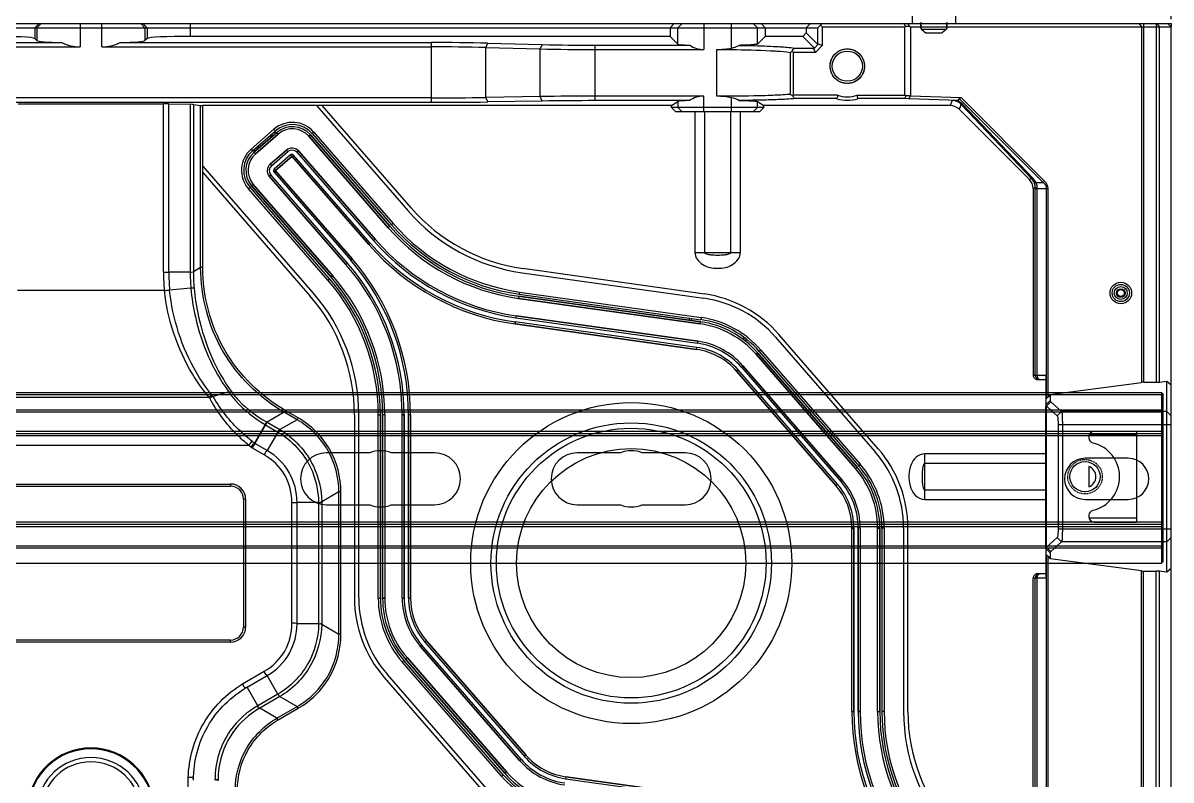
# Model space of a CAD drawing. Header units: millimetres. Extents: x -1070 to 42146, y 1440 to 12921.
# Drawn here: x 31410.1 to 31675.8, y 6653.2 to 6828.4 of the extents above; entities that cross this region are included whole.
import ezdxf

# ---------------------------------------------------------------- set-up
doc = ezdxf.new("R2010")
doc.units = ezdxf.units.MM
doc.linetypes.add('HIDDEN', pattern=[0.2, 0.1, -0.1])
for name, color, linetype in [('02___PRT_ALL_AXES', 7, 'Continuous'), ('30303M0020012R002实线CONTINUOUS', 7, 'Continuous'), ('DINGWEIZHU实线CONTINUOUS', 7, 'Continuous'), ('DW-PLUS-PCB实线CONTINUOUS', 7, 'Continuous'), ('DW-PLUS-PEIDIANHE实线CONTINUOUS', 7, 'Continuous'), ('DW-PLUS-XIANGTI实线CONTINUOUS', 7, 'Continuous'), ('DW-PLUS-XIANGTI隐藏线HIDDEN', 7, 'Continuous'), ('HOLDER-001实线CONTINUOUS', 7, 'Continuous'), ('MOUZU_COVER_114实线CONTINUOUS', 7, 'Continuous'), ('MOUZU_COVER实线CONTINUOUS', 7, 'Continuous')]:
    doc.layers.add(name, color=color, linetype=linetype)

# ---------------------------------------------------------------- blocks, each defined once
blk = doc.blocks.new('dfg435rdfds')
at = {"color": 7, "linetype": 'Continuous'}
for p, q in [((497.7, 0), (-497.7, 0)), ((-498, -0.3), (-497.7, 0)), ((-498, -29.75), (-498, -0.3)), ((-498, -39.2), (-498, -0.3)), ((-497.7, -9), (-497.7, 0)), ((498, -3.5), (-498, -3.5)), ((-498, -3.7), (-497.7, -4)), ((498, -4), (-498, -4)), ((498, -8.5), (-498, -8.5)), ((-498, -8.7), (-497.7, -9)), ((498, -9), (-498, -9)), ((-498, -9.5), (498, -9.5)), ((-497.7, -29.93), (-497.7, -9.07)), ((-480, -14.75), (-490, -14.75)), ((-490, -24.25), (-480, -24.25)), ((498, -29.5), (-498, -29.5)), ((-498, -39.2), (-498, -30)), ((498, -30), (-498, -30)), ((-498, -30.3), (-497.7, -30)), ((498, -30.5), (-498, -30.5)), ((-497.7, -39.5), (-497.7, -30)), ((498, -35), (-498, -35)), ((-498, -35.3), (-497.7, -35)), ((498, -35.5), (-498, -35.5)), ((498, -39), (-498, -39)), ((-498, -39.2), (-497.7, -39.5)), ((497.7, -39.5), (-497.7, -39.5))]:
    blk.add_line(p, q, dxfattribs=at)
for centre, radius, start, end in [((-490, -19.5), 4.75, 90, 270), ((-480, -19.5), 4.75, 270, 90), ((-387.5, -19.5), 6, 90, 270), ((-362.5, -19.5), 6, 270, 90), ((-329.5, -19.5), 6, 90, 270), ((-304.5, -19.5), 6, 270, 90)]:
    blk.add_arc(centre, radius, start, end, dxfattribs=at)
at = {"layer": '02___PRT_ALL_AXES', "color": 7, "linetype": 'Continuous'}
for p, q in [((-377.5, -13.5), (-387.5, -13.5)), ((-362.5, -13.5), (-372.5, -13.5)), ((-319.5, -13.5), (-329.5, -13.5)), ((-304.5, -13.5), (-314.5, -13.5)), ((-387.5, -25.5), (-377.5, -25.5)), ((-372.5, -25.5), (-362.5, -25.5)), ((-329.5, -25.5), (-319.5, -25.5)), ((-314.5, -25.5), (-304.5, -25.5))]:
    blk.add_line(p, q, dxfattribs=at)
for centre, start, end in [((-375, -19.5), 67.3801, 112.6199), ((-317, -19.5), 67.3801, 112.6199), ((-375, -19.5), 247.3801, 292.6199), ((-317, -19.5), 247.3801, 292.6199)]:
    blk.add_arc(centre, 6.5, start, end, dxfattribs=at)
blk = doc.blocks.new('HJRTY45UYJDFGD')
at = {"layer": '30303M0020012R002实线CONTINUOUS', "color": 251}
for radius in [2, 1.5, 1, 0.8]:
    blk.add_circle((238.28, 937.4), radius, dxfattribs=at)
at = {"layer": 'DINGWEIZHU实线CONTINUOUS', "color": 251}
for p, q in [((190, 1002.8), (190, 999.8)), ((200, 1002.8), (200, 999.8))]:
    blk.add_line(p, q, dxfattribs=at)
at = {"layer": 'DW-PLUS-PCB实线CONTINUOUS', "color": 251}
for p, q in [((249.1, 999.8), (249.9, 999.8)), ((249.9, 999.8), (249.9, 999))]:
    blk.add_line(p, q, dxfattribs=at)
at = {"layer": 'DW-PLUS-PEIDIANHE实线CONTINUOUS', "color": 251}
for radius in [12.5, 11.5]:
    blk.add_arc((0, 817.4), radius, 4.283, 175.717, dxfattribs=at)
at = {"layer": 'DW-PLUS-XIANGTI实线CONTINUOUS', "color": 251}
for p, q in [((-249.1, 999.8), (249.1, 999.8)), ((-168.21, 998.8), (168.21, 998.8)), ((-12, 999.8), (-13, 998.8)), ((-13, 998.8), (-13, 996.3)), ((-11.51, 999.8), (-12.51, 998.8)), ((-12.51, 998.8), (-12.51, 995.81)), ((-2.52, 999.8), (-2.52, 994.36)), ((2.52, 994.36), (2.52, 999.8)), ((11.51, 999.8), (12.51, 998.8)), ((12, 999.8), (13, 998.8)), ((12.51, 998.8), (12.51, 995.81)), ((13, 998.8), (13, 996.3)), ((22.99, 999.8), (22.99, 996.8)), ((134, 998.8), (134.95, 999.8)), ((134, 998.8), (134, 996.8)), ((136.79, 999.8), (135.79, 998.8)), ((135.79, 995.01), (135.79, 998.8)), ((141.78, 999.8), (141.78, 993.76)), ((148.22, 994.08), (148.22, 999.8)), ((153.21, 999.8), (154.21, 998.8)), ((154.21, 995.01), (154.21, 998.8)), ((156, 998.8), (155.05, 999.8)), ((156, 998.8), (156, 996.8)), ((165.5, 998.8), (166.45, 999.8)), ((165.5, 998.8), (165.5, 997.6)), ((168.81, 999.37), (168.21, 998.8)), ((168.21, 994.89), (168.21, 998.8)), ((169.22, 999.8), (168.81, 999.37)), ((168.81, 999.37), (169.21, 999)), ((169.21, 999), (169.21, 994.66)), ((169.21, 999), (188.23, 999)), ((188.43, 999.08), (188.14, 999.8)), ((188.23, 999), (188.43, 999.08)), ((188.23, 999), (188.23, 983.18)), ((189.4, 999.08), (188.43, 999.08)), ((189.4, 999.08), (189.1, 999.8)), ((189.4, 999.08), (189.6, 999)), ((189.6, 999), (189.6, 983.07)), ((189.6, 999), (249.9, 999)), ((242.46, 999.8), (243.03, 999)), ((243.03, 999), (243.03, 916.71)), ((243.52, 999.8), (243.52, 916.74)), ((246.49, 999.8), (246.49, 916.74)), ((246.63, 999.8), (247.19, 999)), ((247.19, 999), (247.19, 916.78)), ((249.9, 999), (249.1, 999.8)), ((249.9, 0.8), (249.9, 999)), ((-13, 996.3), (-12.51, 995.81)), ((13, 996.3), (12.51, 995.81)), ((134, 996.8), (22.99, 996.8)), ((135.79, 995.01), (134, 996.8)), ((156, 996.8), (154.21, 995.01)), ((164.7, 996.8), (156, 996.8)), ((164.7, 996.8), (165.5, 997.6)), ((164.7, 996.8), (167.41, 994.09)), ((165.5, 997.6), (168.21, 994.89)), ((-78.69, 995.36), (-6.77, 995.36)), ((-78.69, 994.36), (-2.52, 994.36)), ((2.52, 994.36), (78.69, 994.36)), ((6.77, 995.36), (78.69, 995.36)), ((78.69, 995.36), (78.69, 981.53)), ((91.79, 995.21), (91.37, 994.21)), ((91.37, 982.66), (91.37, 994.21)), ((91.37, 994.21), (103.97, 993.9)), ((91.79, 995.21), (104.39, 994.9)), ((104.39, 994.9), (103.97, 993.9)), ((103.97, 982.87), (103.97, 993.9)), ((116.65, 981.93), (116.65, 994.76)), ((116.65, 994.76), (138.55, 994.76)), ((116.65, 993.76), (141.78, 993.76)), ((144.8, 982.93), (144.8, 993.76)), ((162.72, 994.09), (167.41, 994.09)), ((167.26, 993.94), (168.36, 995.04)), ((167.41, 994.09), (167.26, 993.94)), ((167.64, 993.09), (167.26, 993.94)), ((167.64, 993.09), (169.21, 994.66)), ((168.36, 995.04), (168.21, 994.89)), ((168.36, 995.04), (169.21, 994.66)), ((161.82, 983.38), (161.82, 993.09)), ((162.58, 993.09), (162.22, 993.36)), ((162.58, 983.18), (162.58, 993.09)), ((167.64, 993.09), (162.58, 993.09)), ((103.97, 982.87), (91.37, 982.66)), ((104.41, 981.83), (103.97, 982.87)), ((141.78, 982.96), (116.65, 982.96)), ((141.78, 979.35), (141.78, 982.96)), ((162.58, 983.18), (162.35, 983.01)), ((172.71, 983.18), (162.58, 983.18)), ((177.29, 983.18), (188.23, 983.18)), ((188.55, 983.04), (188.23, 983.18)), ((188.55, 983.04), (188.29, 982.38)), ((189.52, 983.07), (188.55, 983.04)), ((189.52, 983.07), (189.24, 982.37)), ((189.52, 983.07), (201.31, 982.66)), ((78.69, 982.56), (-78.69, 982.56)), ((78.69, 981.53), (-78.69, 981.53)), ((-16.8, 981.22), (16.8, 981.22)), ((16.8, 942.2), (16.8, 981.22)), ((18.02, 942.2), (18.02, 981.2)), ((18.02, 981.2), (22.98, 981.07)), ((22.98, 981.07), (22.98, 942.2)), ((23.7, 981.03), (23.7, 942.3)), ((23.7, 981.03), (25.39, 980.81)), ((25.39, 943.28), (25.39, 980.81)), ((25.88, 943.28), (25.88, 980.8)), ((134.35, 980.8), (25.88, 980.8)), ((52.16, 980.8), (73.32, 956.46)), ((74.07, 957.11), (53.48, 980.8)), ((91.8, 981.63), (91.37, 982.66)), ((104.41, 981.83), (91.8, 981.63)), ((138.47, 981.93), (116.65, 981.93)), ((134.35, 980.8), (135.79, 981.76)), ((134.35, 980.35), (134.35, 980.8)), ((135.35, 979.35), (134.35, 980.35)), ((155.65, 980.35), (134.35, 980.35)), ((135.79, 981.76), (135.79, 980.35)), ((136.79, 979.35), (135.79, 980.35)), ((148.22, 979.35), (148.22, 982.61)), ((153.21, 979.35), (154.21, 980.35)), ((154.21, 980.35), (154.21, 981.76)), ((154.21, 981.76), (155.65, 980.8)), ((155.65, 980.35), (154.65, 979.35)), ((155.65, 980.35), (155.65, 980.8)), ((198.76, 980.8), (155.65, 980.8)), ((172.58, 982.38), (162.79, 982.38)), ((188.29, 982.38), (177.42, 982.38)), ((189.24, 982.37), (188.29, 982.38)), ((200.7, 981.97), (189.24, 982.37)), ((199.24, 981.96), (198.76, 980.8)), ((200.2, 981.97), (200.7, 981.97)), ((200.7, 981.97), (200.87, 982.42)), ((200.87, 982.42), (201.31, 982.66)), ((200.87, 982.42), (220.31, 962.98)), ((201.34, 981.04), (200.88, 979.92)), ((201.31, 982.66), (220.65, 963.32)), ((217.64, 963.89), (201.34, 981.04)), ((218, 963.89), (201.7, 981.04)), ((154.65, 979.35), (135.35, 979.35)), ((139.73, 979.35), (139.73, 946.8)), ((141.97, 979.35), (141.97, 946.8)), ((148.03, 946.8), (148.03, 979.35)), ((150.27, 946.8), (150.27, 979.35)), ((217.12, 963.68), (200.88, 979.92)), ((37.07, 970.72), (42.35, 975.31)), ((37.4, 970.34), (42.68, 974.93)), ((42.35, 975.31), (42.68, 974.93)), ((42.82, 974.39), (42.49, 974.77)), ((51.52, 974.67), (51.15, 974.34)), ((51.15, 974.34), (69.54, 953.18)), ((51.52, 974.67), (69.92, 953.51)), ((37.07, 970.72), (37.4, 970.34)), ((37.59, 970.5), (37.92, 970.13)), ((51.43, 937.43), (25.88, 966.83)), ((25.88, 965.3), (50.67, 936.78)), ((36.43, 961.55), (36.81, 961.87)), ((55.2, 940.71), (36.81, 961.87)), ((217.64, 963.89), (217.12, 963.68)), ((218.47, 961.75), (218, 961.56)), ((218, 961.56), (218, 918.4)), ((218.47, 918.4), (218.47, 961.75)), ((218.47, 961.57), (221.37, 961.57)), ((218.62, 962.98), (219.18, 962.98)), ((218.96, 918.4), (218.96, 961.71)), ((219.18, 962.98), (220.31, 962.98)), ((220.65, 963.32), (220.31, 962.98)), ((221.03, 961.57), (221.03, 912.95)), ((221.37, 961.57), (221.37, 913.31)), ((54.82, 940.38), (36.43, 961.55)), ((69.92, 953.51), (69.54, 953.18)), ((139.73, 946.8), (150.27, 946.8)), ((25.39, 943.28), (23.7, 942.3)), ((25.88, 943.28), (25.39, 943.28)), ((141.93, 937.17), (99.92, 943.08)), ((16.8, 942.2), (18.02, 942.2)), ((22.98, 942.2), (18.02, 942.2)), ((54.82, 940.38), (55.2, 940.71)), ((99.78, 942.09), (141.79, 936.18)), ((17, 938), (-17, 938)), ((23.13, 938.51), (18.21, 938.05)), ((99.16, 937.63), (99.09, 937.14)), ((99.09, 937.14), (141.09, 931.23)), ((99.16, 937.63), (141.16, 931.73)), ((138.5, 931.09), (138.5, 931.6)), ((139, 931.02), (139, 931.53)), ((141.16, 931.73), (141.09, 931.23)), ((151, 927.22), (151, 926.54)), ((158.41, 927.16), (181.4, 900.71)), ((182.16, 901.37), (159.16, 927.82)), ((151.5, 926.84), (151.5, 926.2)), ((155.01, 924.21), (154.64, 923.88)), ((154.64, 923.88), (177.63, 897.43)), ((155.01, 924.21), (178, 897.76)), ((218, 918.4), (220.9, 918.4)), ((219, 917.4), (220.9, 917.4)), ((220.9, 918.4), (220.9, 911.53)), ((221.92, 913.94), (243.03, 916.71)), ((243.52, 916.74), (246.49, 916.74)), ((247.19, 916.78), (248.9, 917.01)), ((248.9, 872.79), (248.9, 917.01)), ((248.9, 917.01), (249.9, 916.13)), ((31.87, 914.53), (28.27, 913.44)), ((221.92, 913.94), (221.37, 913.31)), ((221.92, 913.94), (221.92, 912.54)), ((-27.26, 913.33), (27.26, 913.33)), ((221.03, 912.95), (220.9, 912.82)), ((221.92, 912.54), (220.9, 911.53)), ((220.9, 878.62), (220.9, 911.18)), ((221.37, 913.31), (221.03, 912.95)), ((222.11, 912.19), (221.1, 911.18)), ((221.1, 878.62), (221.1, 911.18)), ((221.1, 911.18), (223.53, 908.94)), ((222.11, 912.19), (224.54, 909.95)), ((44.71, 909.82), (40.74, 907.52)), ((44.95, 910.24), (44.71, 909.82)), ((47.7, 908.09), (44.71, 909.82)), ((47.94, 908.51), (44.95, 910.24)), ((47.94, 908.51), (47.7, 908.09)), ((60.98, 909.22), (60.98, 866.8)), ((61.98, 866.8), (61.98, 909.22)), ((66.48, 866.8), (66.48, 909.22)), ((66.48, 909.22), (66.98, 909.22)), ((66.98, 866.8), (66.98, 909.22)), ((224.54, 909.95), (223.53, 908.94)), ((248.9, 909.95), (224.54, 909.95)), ((248.9, 909.95), (249.9, 908.96)), ((40.29, 906.96), (37.81, 902.68)), ((40.42, 906.88), (37.94, 902.58)), ((40.29, 906.96), (40.42, 906.88)), ((40.42, 906.88), (43.28, 905.23)), ((40.63, 907.58), (40.74, 907.52)), ((40.74, 907.52), (43.73, 905.8)), ((47.7, 908.09), (43.73, 905.8)), ((223.78, 906.98), (223.78, 882.82)), ((223.78, 906.98), (249.9, 906.98)), ((224.78, 906.98), (224.78, 882.82)), ((43.28, 905.23), (40.8, 900.93)), ((230.9, 904.2), (230.9, 903.86)), ((241.9, 904.53), (230.95, 904.53)), ((232.1, 905.4), (241.9, 905.4)), ((241.9, 905.4), (241.9, 884.4)), ((36.54, 902.11), (-36.54, 902.11)), ((36.54, 902.11), (37.29, 903.1)), ((37.08, 901.71), (37.72, 902.56)), ((40.08, 899.94), (37.26, 901.56)), ((40.8, 900.93), (37.94, 902.58)), ((192.9, 889.63), (192.9, 900.17)), ((220.9, 900.17), (192.9, 900.17)), ((220.9, 897.93), (192.9, 897.93)), ((178, 897.76), (177.63, 897.43)), ((230.9, 897.23), (230.9, 892.57)), ((-32.3, 893.2), (32.3, 893.2)), ((-32.3, 892.7), (32.3, 892.7)), ((32.3, 893.2), (32.3, 892.7)), ((57.36, 891.36), (53.39, 889.07)), ((57.36, 858.44), (57.36, 891.36)), ((57.85, 891.36), (57.36, 891.36)), ((57.85, 858.44), (57.85, 891.36)), ((192.9, 891.87), (220.9, 891.87)), ((35.3, 889.7), (35.3, 860.1)), ((35.8, 889.7), (35.3, 889.7)), ((35.8, 889.7), (35.8, 860.1)), ((46.49, 860.97), (46.49, 888.83)), ((47.71, 860.84), (47.71, 888.96)), ((52.67, 888.96), (47.71, 888.96)), ((52.67, 888.96), (52.67, 860.84)), ((53.39, 889.07), (53.39, 860.73)), ((192.9, 889.63), (220.9, 889.63)), ((230.9, 885.94), (230.9, 885.6)), ((241.9, 885.27), (230.95, 885.27)), ((183.02, 883), (183.02, 840.58)), ((183.52, 883), (183.02, 883)), ((183.52, 883), (183.52, 840.58)), ((188.02, 883), (188.02, 840.58)), ((189.02, 840.58), (189.02, 883)), ((223.78, 882.82), (249.9, 882.82)), ((232.1, 884.4), (241.9, 884.4)), ((223.53, 880.86), (221.1, 878.62)), ((224.54, 879.85), (222.11, 877.61)), ((224.54, 879.85), (223.53, 880.86)), ((248.9, 879.85), (224.54, 879.85)), ((248.9, 879.85), (249.9, 880.84)), ((220.9, 878.27), (220.9, 871.4)), ((221.92, 877.26), (220.9, 878.27)), ((220.9, 876.98), (221.03, 876.85)), ((221.03, 876.85), (221.03, 122.95)), ((221.03, 876.85), (221.37, 876.49)), ((222.11, 877.61), (221.1, 878.62)), ((221.92, 877.26), (221.92, 875.86)), ((221.37, 876.49), (221.37, 123.31)), ((221.37, 876.49), (221.92, 875.86)), ((243.03, 873.09), (221.92, 875.86)), ((218, 769.28), (218, 871.4)), ((218.47, 871.4), (218, 871.4)), ((218.47, 761.02), (218.47, 871.4)), ((218.54, 871.4), (218.47, 871.4)), ((218.96, 871.4), (218.54, 871.4)), ((218.96, 759.72), (218.96, 871.4)), ((220.9, 871.4), (218.96, 871.4)), ((220.9, 872.4), (219, 872.4)), ((243.03, 126.71), (243.03, 873.09)), ((243.52, 126.74), (243.52, 873.06)), ((243.52, 873.06), (246.49, 873.06)), ((246.49, 126.74), (246.49, 873.06)), ((247.19, 873.02), (247.19, 126.78)), ((248.9, 872.79), (247.19, 873.02)), ((249.9, 873.67), (248.9, 872.79)), ((66.48, 866.8), (66.98, 866.8)), ((52.67, 860.84), (47.71, 860.84)), ((53.39, 860.73), (57.36, 858.44)), ((35.8, 860.1), (35.3, 860.1)), ((57.85, 858.44), (57.36, 858.44)), ((32.3, 857.1), (-32.3, 857.1)), ((32.3, 856.6), (-32.3, 856.6)), ((32.3, 856.6), (32.3, 857.1)), ((72, 852.04), (72.37, 852.37)), ((94.99, 825.59), (72, 852.04)), ((95.36, 825.92), (72.37, 852.37)), ((35.04, 846.95), (40.08, 849.86)), ((36.15, 846.19), (40.8, 848.87)), ((43.28, 844.57), (40.8, 848.87)), ((67.84, 848.43), (90.84, 821.98)), ((91.59, 822.64), (68.6, 849.09)), ((38.63, 841.89), (36.15, 846.19)), ((43.28, 844.57), (38.63, 841.89)), ((43.73, 844), (39.08, 841.32)), ((43.73, 844), (47.7, 841.71)), ((43.05, 839.02), (39.08, 841.32)), ((43.05, 839.02), (47.7, 841.71)), ((43.29, 838.61), (47.94, 841.29)), ((47.94, 841.29), (47.7, 841.71)), ((183.52, 840.58), (183.02, 840.58)), ((43.29, 838.61), (43.05, 839.02)), ((22.52, 807.88), (22.52, 825.28)), ((94.99, 825.59), (95.36, 825.92))]:
    blk.add_line(p, q, dxfattribs=at)
for points in [[(27.48, 913.03), (27.37, 913.18), (27.26, 913.33)], [(28.26, 913.44), (28.14, 913.57), (28.03, 913.71)], [(37.26, 901.56), (37.17, 901.63), (37.08, 901.71)], [(37.94, 902.59), (37.88, 902.63), (37.81, 902.68)]]:
    blk.add_lwpolyline(points, dxfattribs=at)
for centre, radius in [((175, 989.9), 4), ((175, 989.9), 3.5), ((238.28, 937.4), 2.5), ((230, 894.9), 3.5)]:
    blk.add_circle(centre, radius, dxfattribs=at)
for centre, radius, start, end in [((78.81, 441.79), 553.57, 88.6563, 90.0124), ((78.8, 475.93), 518.44, 88.6115, 90.0128), ((116.25, 1522.17), 528.41, 268.6691, 270.0439), ((116.26, 1488.54), 493.78, 268.6233, 270.0454), ((106.82, 1031.67), 67.36, 325.338, 326.0903), ((143.58, 1020.11), 32.61, 304.0268, 304.8808), ((116.54, 149.98), 832.98, 89.99221, 90.86428), ((142.75, 955.66), 33.65, 54.3745, 55.4678), ((108.78, 945.01), 65.68, 34.6814, 35.3507), ((175, 989.9), 7.1, 251.2015, 288.7999), ((79.09, 1723.23), 740.67, 269.96848, 270.94924), ((79.11, 1774.2), 792.67, 269.96953, 270.91758), ((116.54, 205.45), 776.47, 89.99193, 90.89518), ((175, 989.9), 7.9, 252.1946, 287.8054), ((200.2, 914.74), 67.22, 90.0025, 90.8194), ((46.62, 970.4), 6.5, 41, 131), ((46.62, 970.4), 6, 41, 131), ((41.34, 965.81), 6.5, 131, 221), ((41.34, 965.81), 6, 131, 221), ((215.57, 961.59), 3.35, 40.1993, 43.5494), ((215.53, 961.56), 3.4, 24.7921, 40.1368), ((215.12, 961.72), 3.35, 20.4753, 24.4517), ((215.14, 961.73), 3.33, 15.8159, 20.4851), ((215.23, 961.76), 3.24, 359.885, 15.7901), ((216.22, 961.6), 2.77, 25.3178, 29.9936), ((105.77, 984.67), 43, 221, 262), ((105.77, 984.67), 42, 221, 262), ((105.77, 984.67), 48, 221, 262), ((105.77, 984.67), 47.5, 221, 262), ((63.04, 942.27), 46.25, 180.0956, 185.3022), ((62.83, 942.16), 44.81, 179.9583, 185.269), ((62.65, 941.99), 39.67, 179.7012, 185.0376), ((63.42, 942.06), 39.72, 179.6585, 185.0636), ((18.98, 909.22), 47.5, 0, 41), ((18.98, 909.22), 48, 0, 41), ((18.98, 909.22), 42, 0, 41), ((18.98, 909.22), 43, 0, 41), ((138.03, 909.45), 27, 41, 82), ((138.03, 909.45), 28, 41, 82), ((138.03, 909.45), 22, 41, 82), ((138.03, 909.45), 22.5, 41, 82), ((232.1, 904.2), 1.2, 90, 180), ((232.1, 903.86), 1.2, 180, 256.8053), ((161.02, 883), 27, 0, 41), ((161.02, 883), 28, 0, 41), ((230, 894.9), 8, 283.1947, 76.8053), ((161.02, 883), 22, 0, 41), ((161.02, 883), 22.5, 0, 41), ((230, 894.9), 2.5, 291.1002, 68.8998), ((32.3, 889.7), 3.5, 0, 90), ((32.3, 889.7), 3, 0, 90), ((232.1, 885.94), 1.2, 103.1947, 180), ((232.1, 885.6), 1.2, 180, 270), ((88.98, 866.8), 28, 180, 221), ((88.98, 866.8), 27, 180, 221), ((88.98, 866.8), 22.5, 180, 221), ((88.98, 866.8), 22, 180, 221), ((32.3, 860.1), 3.5, 270, 0), ((32.3, 860.1), 3, 270, 0), ((231.02, 840.58), 48, 180, 221), ((231.02, 840.58), 47.5, 180, 221), ((231.02, 840.58), 43, 180, 221), ((231.02, 840.58), 42, 180, 221), ((0, 817.4), 14.7, 4.8498, 175.1502), ((0, 817.4), 14.5, 4.8498, 175.1502), ((111.97, 840.35), 22.5, 221, 262), ((111.97, 840.35), 22, 221, 262)]:
    blk.add_arc(centre, radius, start, end, dxfattribs=at)
for centre, major_axis, ratio, start_param, end_param in [((-22.99, 996.28), (10, 0), 0.052408, 0.05236, 1.570796), ((22.99, 996.28), (10, 0), 0.052408, 1.570796, 3.089233), ((-2.52, 995.84), (10, 0), 0.052408, -3.089233, -2.009664), ((-2.52, 1004.9), (0, 10.54), 0.948965, -3.58046, -3.141593), ((2.52, 1004.9), (0, 10.54), 0.948965, -3.141593, -2.702725), ((2.52, 995.84), (10, 0), 0.052408, -1.131929, -0.05236), ((141.78, 995.02), (6, 0), 0.052408, -3.089233, -2.140509), ((141.78, 1000.08), (0, 6.32), 0.948965, -3.711305, -3.141593), ((141.78, 976.75), (0, 6.21), 0.965689, 0, 0.585502), ((16.8, 981.15), (2, 0), 0.034921, 0.916298, 1.570796), ((21.76, 981.02), (2, 0), 0.034921, 0.261799, 0.916298), ((25.88, 980.82), (0.5, 0), 0.034921, -2.879793, -1.570796), ((141.78, 981.75), (6, 0), 0.034921, 2.156298, 3.089233), ((198.76, 977.8), (1.15, 2.77), 0.999286, -0.392447, 0.392447), ((215, 961.56), (2.77, 1.15), 0.999286, 5.890739, 6.675632), ((219, 918.4), (1, 0), 0.999391, -3.141593, -1.570796), ((243.52, 916.65), (0.7, 0), 0.131652, 1.570796, 2.356194), ((246.49, 916.87), (1, 0), 0.131652, -1.570796, -0.785398), ((219, 871.4), (1, 0), 0.999391, 1.570796, 3.141593), ((243.52, 873.15), (0.7, 0), 0.131652, -2.356194, -1.570796), ((246.49, 872.93), (1, 0), 0.131652, 0.785398, 1.570796)]:
    blk.add_ellipse(centre, major_axis=major_axis, ratio=ratio, start_param=start_param, end_param=end_param, dxfattribs=at)
for points in [[(144.8, 993.76), (145.94, 993.76), (147.09, 993.87), (148.22, 994.08)], [(148.22, 994.08), (148.81, 994.19), (149.39, 994.42), (149.91, 994.72)], [(148.22, 982.61), (147.09, 982.82), (145.94, 982.93), (144.8, 982.93)], [(149.94, 981.95), (149.41, 982.26), (148.82, 982.49), (148.22, 982.61)], [(201.7, 981.04), (201.29, 981.47), (200.76, 981.8), (200.2, 981.97)], [(218.17, 963.11), (218.04, 963.4), (217.86, 963.67), (217.64, 963.89)], [(218.96, 961.71), (218.97, 962.08), (218.88, 962.45), (218.72, 962.78)], [(220.31, 962.98), (220.72, 962.65), (221.03, 962.1), (221.03, 961.57)], [(220.65, 963.32), (221.1, 962.88), (221.38, 962.2), (221.37, 961.57)], [(218.47, 918.4), (218.47, 917.98), (218.85, 917.51), (219.26, 917.42)], [(31.87, 914.53), (32.04, 914.4), (32.64, 914.45), (32.47, 914.32)], [(27.26, 913.33), (27.47, 913.47), (27.71, 913.68), (27.96, 913.64)], [(28.27, 913.44), (27.99, 913.36), (27.77, 913.17), (27.51, 913.05)], [(43.73, 905.79), (47.01, 903.84), (49.81, 900.78), (51.46, 897.34)], [(43.28, 905.23), (46.48, 903.34), (49.21, 900.37), (50.81, 897.02)], [(37.08, 901.71), (36.9, 901.84), (36.72, 901.98), (36.54, 902.11)], [(37.81, 902.69), (37.64, 902.82), (37.46, 902.96), (37.29, 903.1)], [(37.94, 902.58), (37.75, 902.25), (37.51, 901.96), (37.32, 901.63)], [(40.8, 900.93), (40.47, 900.76), (40.32, 900.35), (40.13, 900.03)], [(50.81, 897.02), (51.99, 894.53), (52.64, 891.72), (52.67, 888.96)], [(51.46, 897.34), (52.68, 894.78), (53.35, 891.9), (53.39, 889.06)], [(47.71, 888.97), (47.4, 888.76), (46.97, 888.82), (46.6, 888.83)], [(219.45, 872.4), (218.98, 872.4), (218.46, 871.87), (218.47, 871.4)], [(47.71, 860.83), (47.39, 861.04), (46.97, 860.97), (46.59, 860.97)], [(52.67, 860.84), (52.64, 857.6), (51.73, 854.27), (50.12, 851.47)], [(53.39, 860.74), (53.34, 857.41), (52.41, 853.99), (50.74, 851.11)], [(50.12, 851.47), (48.5, 848.67), (46.07, 846.22), (43.28, 844.57)], [(50.74, 851.11), (49.08, 848.23), (46.59, 845.71), (43.73, 844.01)], [(40.8, 848.87), (40.47, 849.04), (40.31, 849.44), (40.13, 849.77)], [(38.63, 841.89), (36.14, 840.48), (33.9, 838.48), (32.25, 836.15)], [(39.08, 841.32), (36.64, 839.95), (34.45, 838.01), (32.84, 835.72)], [(32.25, 836.15), (29.94, 832.88), (28.66, 828.69), (28.7, 824.69)], [(32.84, 835.72), (30.6, 832.55), (29.37, 828.47), (29.42, 824.59)]]:
    blk.add_open_spline(points, degree=3, dxfattribs=at)
for points, knots in [([(144.8, 993.76), (145.94, 993.76), (150.09, 993.74), (154.24, 993.64), (157.24, 993.48)], [0, 0, 0, 0, 0.274354, 1, 1, 1, 1]), ([(154.21, 995.01), (154.12, 994.92), (153.63, 994.92), (152.8, 994.79), (151.47, 994.76), (150.47, 994.73), (149.91, 994.72)], [0, 0, 0, 0, 0.09005, 0.300724, 0.613713, 1, 1, 1, 1]), ([(149.91, 994.72), (150.65, 994.71), (153.32, 994.66), (156, 994.58), (157.93, 994.48)], [0, 0, 0, 0, 0.27454, 1, 1, 1, 1]), ([(157.24, 993.48), (157.73, 993.46), (159.26, 993.36), (160.79, 993.25), (161.82, 993.09)], [0, 0, 0, 0, 0.317586, 1, 1, 1, 1]), ([(157.93, 994.48), (158.44, 994.46), (160.04, 994.36), (161.64, 994.25), (162.72, 994.09)], [0, 0, 0, 0, 0.316043, 1, 1, 1, 1]), ([(157.33, 983.12), (156.43, 983.08), (152.25, 982.96), (148.07, 982.93), (144.8, 982.93)], [0, 0, 0, 0, 0.215639, 1, 1, 1, 1]), ([(161.82, 983.38), (161.56, 983.35), (160.06, 983.22), (158.56, 983.16), (157.33, 983.12)], [0, 0, 0, 0, 0.178945, 1, 1, 1, 1]), ([(172.71, 983.18), (172.7, 983.05), (172.81, 982.79), (172.62, 982.53), (172.5, 982.47)], [0, 0, 0, 0, 0.479681, 1, 1, 1, 1]), ([(177.29, 983.18), (177.3, 983.05), (177.19, 982.79), (177.38, 982.53), (177.5, 982.47)], [0, 0, 0, 0, 0.479673, 1, 1, 1, 1]), ([(158.02, 982.12), (157.43, 982.1), (154.74, 982.02), (152.04, 981.97), (149.94, 981.95)], [0, 0, 0, 0, 0.221178, 1, 1, 1, 1]), ([(149.94, 981.95), (150.5, 981.95), (151.49, 981.92), (152.8, 981.91), (153.64, 981.81), (154.1, 981.83), (154.21, 981.76)], [0, 0, 0, 0, 0.387229, 0.700646, 0.91122, 1, 1, 1, 1]), ([(162.79, 982.38), (162.51, 982.35), (160.92, 982.22), (159.33, 982.16), (158.02, 982.12)], [0, 0, 0, 0, 0.178157, 1, 1, 1, 1]), ([(201.34, 981.04), (201.22, 981.17), (200.65, 981.69), (199.84, 981.96), (199.24, 981.96)], [0, 0, 0, 0, 0.22381, 1, 1, 1, 1]), ([(201.34, 981.04), (201.38, 981.01), (201.51, 980.98), (201.63, 981.01), (201.7, 981.04)], [0, 0, 0, 0, 0.436763, 1, 1, 1, 1]), ([(217.64, 963.89), (217.68, 963.86), (217.82, 963.83), (217.94, 963.86), (218, 963.89)], [0, 0, 0, 0, 0.436763, 1, 1, 1, 1]), ([(218.17, 963.11), (218.2, 963.05), (218.36, 962.96), (218.53, 962.96), (218.62, 962.98)], [0, 0, 0, 0, 0.44685, 1, 1, 1, 1]), ([(218.47, 961.75), (218.48, 961.72), (218.66, 961.74), (218.77, 961.72), (218.87, 961.72)], [0, 0, 0, 0, 0.270121, 1, 1, 1, 1]), ([(139.73, 946.8), (139.72, 945.67), (141.48, 943.49), (145, 942.95), (148.52, 943.49), (150.27, 945.67), (150.27, 946.8)], [0, 0, 0, 0, 0.245731, 0.500049, 0.75432, 1, 1, 1, 1]), ([(141.97, 946.8), (141.97, 946.54), (142.71, 946.37), (143.63, 946.21), (145, 946.17), (146.37, 946.21), (147.3, 946.37), (148.03, 946.54), (148.03, 946.8)], [0, 0, 0, 0, 0.124538, 0.245761, 0.499359, 0.753429, 0.876335, 1, 1, 1, 1]), ([(44.71, 909.82), (38.94, 913.16), (28.93, 923.01), (25.4, 936.61), (25.39, 943.28)], [0, 0, 0, 0, 0.5, 1, 1, 1, 1]), ([(44.95, 910.24), (39.25, 913.53), (29.36, 923.26), (25.88, 936.69), (25.88, 943.28)], [0, 0, 0, 0, 0.5, 1, 1, 1, 1]), ([(23.7, 942.3), (23.67, 942.27), (23.46, 942.11), (23.18, 942.2), (22.97, 942.2)], [0, 0, 0, 0, 0.149772, 1, 1, 1, 1]), ([(17, 938), (17.29, 938.01), (17.64, 938.03), (17.99, 938.04), (18.05, 938.04)], [0, 0, 0, 0, 0.823005, 1, 1, 1, 1]), ([(27.26, 913.33), (25.87, 915.01), (20.69, 922.37), (17.71, 931.25), (17, 938)], [0, 0, 0, 0, 0.243551, 1, 1, 1, 1]), ([(28.03, 913.71), (26.69, 915.39), (21.72, 922.68), (18.88, 931.41), (18.21, 938.05)], [0, 0, 0, 0, 0.243345, 1, 1, 1, 1]), ([(23.85, 938.56), (23.82, 938.55), (23.57, 938.54), (23.33, 938.52), (23.12, 938.5)], [0, 0, 0, 0, 0.126236, 1, 1, 1, 1]), ([(23.13, 938.51), (23.33, 936.29), (24.66, 927.83), (28.15, 919.66), (31.87, 914.53)], [0, 0, 0, 0, 0.25987, 1, 1, 1, 1]), ([(23.85, 938.56), (24.05, 936.31), (25.38, 927.77), (28.89, 919.52), (32.65, 914.35)], [0, 0, 0, 0, 0.260703, 1, 1, 1, 1]), ([(218.99, 918.11), (218.98, 918.16), (218.97, 918.25), (218.96, 918.35), (218.96, 918.4)], [0, 0, 0, 0, 0.497914, 1, 1, 1, 1]), ([(219.45, 917.4), (219.4, 917.4), (219.1, 917.5), (219.03, 917.87), (218.99, 918.11)], [0, 0, 0, 0, 0.167082, 1, 1, 1, 1]), ([(219.26, 917.42), (219.29, 917.41), (219.35, 917.4), (219.42, 917.4), (219.45, 917.4)], [0, 0, 0, 0, 0.504705, 1, 1, 1, 1]), ([(31.87, 914.53), (32.39, 913.78), (34.76, 910.8), (37.82, 908.43), (40.29, 906.96)], [0, 0, 0, 0, 0.240625, 1, 1, 1, 1]), ([(32.65, 914.35), (33.16, 913.67), (35.45, 911.01), (38.32, 908.89), (40.63, 907.58)], [0, 0, 0, 0, 0.242091, 1, 1, 1, 1]), ([(36.54, 902.11), (35.61, 902.89), (32.09, 906.07), (29.17, 909.93), (27.48, 913.03)], [0, 0, 0, 0, 0.256013, 1, 1, 1, 1]), ([(37.29, 903.1), (36.36, 903.82), (32.87, 906.8), (29.95, 910.47), (28.27, 913.44)], [0, 0, 0, 0, 0.256393, 1, 1, 1, 1]), ([(220.9, 911.53), (220.9, 911.47), (220.95, 911.33), (221.04, 911.23), (221.1, 911.18)], [0, 0, 0, 0, 0.442714, 1, 1, 1, 1]), ([(221.92, 912.54), (221.92, 912.51), (221.93, 912.45), (221.95, 912.39), (221.97, 912.36)], [0, 0, 0, 0, 0.483945, 1, 1, 1, 1]), ([(221.97, 912.36), (221.98, 912.33), (222.03, 912.27), (222.08, 912.21), (222.11, 912.19)], [0, 0, 0, 0, 0.467653, 1, 1, 1, 1]), ([(57.85, 891.36), (57.84, 894.78), (56.04, 901.75), (50.9, 906.8), (47.94, 908.51)], [0, 0, 0, 0, 0.499997, 1, 1, 1, 1]), ([(223.53, 908.94), (223.69, 908.79), (223.7, 908.03), (223.78, 907.41), (223.78, 906.98)], [0, 0, 0, 0, 0.34071, 1, 1, 1, 1]), ([(224.54, 909.95), (224.74, 909.68), (224.67, 908.58), (224.78, 907.64), (224.78, 906.98)], [0, 0, 0, 0, 0.337519, 1, 1, 1, 1]), ([(40.63, 907.58), (40.62, 907.56), (40.5, 907.34), (40.38, 907.13), (40.27, 906.94)], [0, 0, 0, 0, 0.123368, 1, 1, 1, 1]), ([(40.42, 906.88), (40.46, 906.95), (40.55, 907.05), (40.72, 907.41), (40.61, 907.41)], [0, 0, 0, 0, 0.414701, 1, 1, 1, 1]), ([(57.36, 891.36), (57.37, 894.7), (55.61, 901.5), (50.59, 906.43), (47.7, 908.09)], [0, 0, 0, 0, 0.499997, 1, 1, 1, 1]), ([(43.29, 905.22), (43.37, 905.34), (43.37, 905.53), (43.56, 905.77), (43.67, 905.67), (43.72, 905.62)], [0, 0, 0, 0, 0.571345, 0.741497, 1, 1, 1, 1]), ([(47.71, 888.96), (47.7, 891.35), (46.43, 896.2), (42.86, 899.73), (40.8, 900.93)], [0, 0, 0, 0, 0.500172, 1, 1, 1, 1]), ([(46.49, 888.83), (46.53, 891.05), (45.39, 895.6), (42.02, 898.86), (40.08, 899.94)], [0, 0, 0, 0, 0.500186, 1, 1, 1, 1]), ([(192.9, 900.17), (192.21, 900.17), (190.79, 899.56), (190.03, 898.33), (189.76, 897.68)], [0, 0, 0, 0, 0.497156, 1, 1, 1, 1]), ([(192.9, 897.93), (192.78, 897.93), (192.44, 897.43), (192.42, 896.96), (192.38, 896.59)], [0, 0, 0, 0, 0.241227, 1, 1, 1, 1]), ([(189.76, 897.68), (189.44, 896.92), (189.12, 895.26), (189.38, 892.78), (190.46, 890.48), (192.09, 889.62), (192.9, 889.63)], [0, 0, 0, 0, 0.251536, 0.503215, 0.753687, 1, 1, 1, 1]), ([(192.38, 896.59), (192.28, 895.78), (192.26, 894.57), (192.37, 893.11), (192.52, 892.39), (192.7, 891.87), (192.9, 891.87)], [0, 0, 0, 0, 0.504006, 0.754933, 0.876132, 1, 1, 1, 1]), ([(52.67, 888.98), (52.82, 888.98), (52.98, 888.89), (53.28, 888.93), (53.25, 889.08), (53.23, 889.15)], [0, 0, 0, 0, 0.5701, 0.739768, 1, 1, 1, 1]), ([(223.78, 882.82), (223.78, 882.39), (223.7, 881.77), (223.69, 881.01), (223.53, 880.86)], [0, 0, 0, 0, 0.65929, 1, 1, 1, 1]), ([(224.78, 882.82), (224.78, 882.16), (224.67, 881.22), (224.74, 880.12), (224.54, 879.85)], [0, 0, 0, 0, 0.662481, 1, 1, 1, 1]), ([(221.1, 878.62), (221.04, 878.57), (220.95, 878.47), (220.9, 878.33), (220.9, 878.27)], [0, 0, 0, 0, 0.557286, 1, 1, 1, 1]), ([(221.97, 877.44), (221.95, 877.41), (221.93, 877.35), (221.92, 877.29), (221.92, 877.26)], [0, 0, 0, 0, 0.516055, 1, 1, 1, 1]), ([(222.11, 877.61), (222.08, 877.59), (222.03, 877.53), (221.98, 877.47), (221.97, 877.44)], [0, 0, 0, 0, 0.532347, 1, 1, 1, 1]), ([(218.96, 871.4), (218.96, 871.52), (218.99, 871.86), (219.13, 872.28), (219.36, 872.38)], [0, 0, 0, 0, 0.32168, 1, 1, 1, 1]), ([(219.36, 872.38), (219.37, 872.39), (219.4, 872.4), (219.43, 872.4), (219.45, 872.4)], [0, 0, 0, 0, 0.512546, 1, 1, 1, 1]), ([(40.08, 849.86), (42.02, 850.94), (45.39, 854.2), (46.53, 858.75), (46.49, 860.97)], [0, 0, 0, 0, 0.500193, 1, 1, 1, 1]), ([(40.8, 848.87), (42.86, 850.07), (46.43, 853.6), (47.7, 858.45), (47.71, 860.84)], [0, 0, 0, 0, 0.500178, 1, 1, 1, 1]), ([(52.67, 860.82), (52.82, 860.82), (52.98, 860.91), (53.28, 860.87), (53.25, 860.72), (53.23, 860.65)], [0, 0, 0, 0, 0.571814, 0.742048, 1, 1, 1, 1]), ([(47.7, 841.71), (50.59, 843.37), (55.61, 848.3), (57.37, 855.1), (57.36, 858.44)], [0, 0, 0, 0, 0.499998, 1, 1, 1, 1]), ([(47.94, 841.29), (50.9, 843), (56.04, 848.05), (57.84, 855.02), (57.85, 858.44)], [0, 0, 0, 0, 0.499999, 1, 1, 1, 1]), ([(22.52, 825.28), (22.63, 829.58), (25.03, 838.29), (31.37, 844.7), (35.04, 846.95)], [0, 0, 0, 0, 0.500071, 1, 1, 1, 1]), ([(23.73, 824.69), (23.73, 828.98), (26, 837.72), (32.43, 844.05), (36.15, 846.19)], [0, 0, 0, 0, 0.500081, 1, 1, 1, 1]), ([(36.15, 846.19), (36.01, 846.12), (35.76, 845.97), (35.37, 846.21), (35.3, 846.62), (35.11, 846.84), (35.04, 846.95)], [0, 0, 0, 0, 0.274108, 0.481808, 0.743424, 1, 1, 1, 1]), ([(43.29, 844.58), (43.37, 844.46), (43.38, 844.27), (43.56, 844.03), (43.67, 844.13), (43.72, 844.18)], [0, 0, 0, 0, 0.5751, 0.745869, 1, 1, 1, 1]), ([(38.62, 841.88), (38.62, 841.73), (38.59, 841.5), (38.86, 841.31), (38.98, 841.44), (39.04, 841.5)], [0, 0, 0, 0, 0.536088, 0.708196, 1, 1, 1, 1]), ([(33.39, 822.29), (33.4, 825.63), (35.17, 832.42), (40.17, 837.35), (43.05, 839.02)], [0, 0, 0, 0, 0.5, 1, 1, 1, 1]), ([(33.88, 822.29), (33.88, 825.55), (35.6, 832.18), (40.48, 836.98), (43.29, 838.61)], [0, 0, 0, 0, 0.5, 1, 1, 1, 1]), ([(23.74, 824.69), (23.73, 824.84), (23.75, 825.14), (23.33, 825.37), (22.94, 825.23), (22.66, 825.28), (22.52, 825.28)], [0, 0, 0, 0, 0.275542, 0.481584, 0.743543, 1, 1, 1, 1]), ([(28.71, 824.7), (28.84, 824.78), (29.02, 824.92), (29.32, 824.78), (29.27, 824.62), (29.24, 824.54)], [0, 0, 0, 0, 0.5356, 0.707748, 1, 1, 1, 1])]:
    blk.add_open_spline(points, degree=3, knots=knots, dxfattribs=at)
at = {"layer": 'DW-PLUS-XIANGTI隐藏线HIDDEN', "color": 251, "linetype": 'HIDDEN'}
for centre in [(175, 989.9), (230, 894.9)]:
    blk.add_circle(centre, 4, dxfattribs=at)
at = {"layer": 'HOLDER-001实线CONTINUOUS', "color": 251}
for p, q in [((192, 0), (192, -1.3)), ((192, -1.3), (192, 0)), ((198, 0), (198, -1.3)), ((198, -1.3), (198, 0)), ((192.08, -1.3), (192, -1.3)), ((192.08, -1.3), (192.08, -1.5)), ((192.08, -1.5), (197.92, -1.5)), ((196.87, -2.5), (193.13, -2.5)), ((198, -1.3), (197.92, -1.3)), ((197.92, -1.3), (197.92, -1.5))]:
    blk.add_line(p, q, dxfattribs=at)
for points in [[(193.13, -2.5), (192.77, -2.17), (192.43, -1.84), (192.08, -1.5)], [(197.92, -1.5), (197.57, -1.84), (197.23, -2.17), (196.87, -2.5)]]:
    blk.add_open_spline(points, degree=3, dxfattribs=at)
at = {"layer": 'MOUZU_COVER_114实线CONTINUOUS', "color": 251}
for p, q in [((37.73, 969.96), (43.01, 974.55)), ((38.05, 969.58), (43.34, 974.18)), ((41.8, 973.5), (41.47, 973.88)), ((42.07, 973.73), (41.74, 974.11)), ((43.34, 974.18), (43.01, 974.55)), ((50.77, 974.01), (50.39, 973.68)), ((50.39, 973.68), (68.79, 952.52)), ((50.77, 974.01), (69.16, 952.85)), ((37.73, 969.96), (38.05, 969.58)), ((38.34, 971.16), (38.67, 970.78)), ((38.61, 971.39), (38.94, 971.02)), ((45.23, 970.47), (41.46, 967.19)), ((41.76, 966.84), (45.54, 970.12)), ((45.54, 970.12), (45.23, 970.47)), ((48, 970.28), (47.65, 969.98)), ((47.65, 969.98), (65.39, 949.57)), ((65.74, 949.87), (48, 970.28)), ((41.46, 967.19), (41.76, 966.84)), ((46.19, 969.37), (42.42, 966.09)), ((42.72, 965.75), (46.49, 969.02)), ((46.49, 969.02), (46.19, 969.37)), ((46.9, 969.32), (46.55, 969.02)), ((46.56, 969.01), (64.29, 948.61)), ((64.64, 948.91), (46.9, 969.32)), ((41.61, 964.73), (41.27, 964.43)), ((41.27, 964.43), (59.01, 944.02)), ((59.35, 944.32), (41.61, 964.73)), ((42.71, 965.68), (42.37, 965.38)), ((42.37, 965.38), (60.11, 944.98)), ((42.42, 966.09), (42.72, 965.74)), ((60.45, 945.28), (42.71, 965.68)), ((37.56, 962.53), (37.18, 962.2)), ((55.58, 941.04), (37.18, 962.2)), ((55.96, 941.37), (37.56, 962.53)), ((68.79, 952.52), (69.16, 952.85)), ((64.29, 948.61), (64.64, 948.91)), ((65.39, 949.57), (65.74, 949.87)), ((59.01, 944.02), (59.35, 944.32)), ((60.11, 944.98), (60.45, 945.28)), ((55.58, 941.04), (55.96, 941.37)), ((99.02, 936.64), (98.95, 936.15)), ((98.95, 936.15), (140.96, 930.24)), ((99.02, 936.64), (141.02, 930.74)), ((98.18, 930.7), (98.12, 930.25)), ((98.12, 930.25), (140.13, 924.34)), ((140.19, 924.8), (98.18, 930.7)), ((98.39, 932.14), (98.32, 931.69)), ((98.32, 931.69), (140.33, 925.79)), ((140.39, 926.24), (98.39, 932.14)), ((140.96, 930.24), (141.02, 930.74)), ((140.13, 924.34), (140.19, 924.8)), ((140.33, 925.79), (140.39, 926.24)), ((154.26, 923.55), (153.88, 923.22)), ((153.88, 923.22), (176.87, 896.77)), ((154.26, 923.55), (177.25, 897.1)), ((149.73, 919.62), (149.38, 919.31)), ((149.38, 919.31), (172.38, 892.87)), ((172.72, 893.17), (149.73, 919.62)), ((150.83, 920.57), (150.49, 920.27)), ((150.49, 920.27), (173.48, 893.82)), ((173.82, 894.12), (150.83, 920.57)), ((67.48, 866.8), (67.48, 909.22)), ((67.98, 909.22), (67.48, 909.22)), ((67.98, 909.22), (67.98, 866.8)), ((72.02, 866.8), (72.02, 909.22)), ((72.48, 909.22), (72.02, 909.22)), ((72.48, 909.22), (72.48, 866.8)), ((73.48, 866.8), (73.48, 909.22)), ((73.93, 909.22), (73.48, 909.22)), ((73.93, 909.22), (73.93, 866.8)), ((176.87, 896.77), (177.25, 897.1)), ((172.38, 892.87), (172.72, 893.17)), ((173.48, 893.82), (173.82, 894.12)), ((176.07, 840.58), (176.07, 883)), ((176.52, 883), (176.07, 883)), ((176.52, 883), (176.52, 840.58)), ((177.52, 840.58), (177.52, 883)), ((177.98, 883), (177.52, 883)), ((177.98, 883), (177.98, 840.58)), ((182.02, 840.58), (182.02, 883)), ((182.52, 883), (182.02, 883)), ((182.52, 883), (182.52, 840.58)), ((67.48, 866.8), (67.98, 866.8)), ((72.02, 866.8), (72.48, 866.8)), ((73.48, 866.8), (73.93, 866.8)), ((76.52, 855.98), (76.18, 855.68)), ((76.18, 855.68), (99.17, 829.23)), ((99.51, 829.53), (76.52, 855.98)), ((77.62, 856.93), (77.28, 856.63)), ((77.28, 856.63), (100.27, 830.18)), ((100.62, 830.49), (77.62, 856.93)), ((73.13, 853.03), (72.75, 852.7)), ((95.74, 826.25), (72.75, 852.7)), ((96.12, 826.58), (73.13, 853.03)), ((176.07, 840.58), (176.52, 840.58)), ((177.52, 840.58), (177.98, 840.58)), ((182.02, 840.58), (182.52, 840.58)), ((99.17, 829.23), (99.51, 829.53)), ((100.27, 830.18), (100.62, 830.49)), ((95.74, 826.25), (96.12, 826.58)), ((109.87, 825.46), (109.81, 825)), ((109.81, 825), (151.82, 819.1)), ((151.88, 819.55), (109.87, 825.46))]:
    blk.add_line(p, q, dxfattribs=at)
for radius in [37.14, 32.44, 31.2, 26.5]:
    blk.add_circle((125, 874.9), radius, dxfattribs=at)
for centre, radius, start, end in [((46.62, 970.4), 5.5, 41, 131), ((46.62, 970.4), 5, 41, 131), ((41.34, 965.81), 5.5, 131, 221), ((41.34, 965.81), 5, 131, 221), ((46.52, 968.99), 1.96, 41, 131), ((46.52, 968.99), 1.5, 41, 131), ((42.75, 965.71), 1.96, 131, 221), ((46.52, 968.99), 0.5, 41, 131), ((42.75, 965.71), 1.5, 131, 221), ((42.75, 965.71), 0.5, 131, 221), ((105.77, 984.67), 49, 221, 262), ((105.77, 984.67), 48.5, 221, 262), ((105.77, 984.67), 54.96, 221, 262), ((105.77, 984.67), 54.5, 221, 262), ((105.77, 984.67), 53.5, 221, 262), ((105.77, 984.67), 53.04, 221, 262), ((18.98, 909.22), 53.04, 0, 41), ((18.98, 909.22), 53.5, 0, 41), ((18.98, 909.22), 54.5, 0, 41), ((18.98, 909.22), 54.96, 0, 41), ((18.98, 909.22), 48.5, 0, 41), ((18.98, 909.22), 49, 0, 41), ((138.03, 909.45), 21, 41, 82), ((138.03, 909.45), 21.5, 41, 82), ((138.03, 909.45), 15.5, 41, 82), ((138.03, 909.45), 16.5, 41, 82), ((138.03, 909.45), 16.96, 41, 82), ((138.03, 909.45), 15.04, 41, 82), ((161.02, 883), 21, 0, 41), ((161.02, 883), 21.5, 0, 41), ((161.02, 883), 15.04, 0, 41), ((161.02, 883), 15.5, 0, 41), ((161.02, 883), 16.5, 0, 41), ((161.02, 883), 16.96, 0, 41), ((88.98, 866.8), 21.5, 180, 221), ((88.98, 866.8), 21, 180, 221), ((88.98, 866.8), 16.96, 180, 221), ((88.98, 866.8), 16.5, 180, 221), ((88.98, 866.8), 15.5, 180, 221), ((88.98, 866.8), 15.04, 180, 221), ((231.02, 840.58), 54.96, 180, 221), ((231.02, 840.58), 54.5, 180, 221), ((231.02, 840.58), 53.5, 180, 221), ((231.02, 840.58), 53.04, 180, 221), ((231.02, 840.58), 49, 180, 221), ((231.02, 840.58), 48.5, 180, 221), ((111.97, 840.35), 16.96, 221, 262), ((111.97, 840.35), 16.5, 221, 262), ((111.97, 840.35), 15.5, 221, 262), ((111.97, 840.35), 15.04, 221, 262), ((111.97, 840.35), 21.5, 221, 262), ((111.97, 840.35), 21, 221, 262)]:
    blk.add_arc(centre, radius, start, end, dxfattribs=at)
for points in [[(46.56, 969.01), (46.55, 969.02), (46.53, 969.04), (46.5, 969.03), (46.5, 969.02)], [(42.72, 965.75), (42.71, 965.74), (42.7, 965.72), (42.71, 965.7), (42.72, 965.69)]]:
    blk.add_open_spline(points, degree=3, knots=[0, 0, 0, 0, 0.555664, 1, 1, 1, 1], dxfattribs=at)
at = {"layer": 'MOUZU_COVER实线CONTINUOUS', "color": 251}
for p, q in [((43.01, 974.55), (37.73, 969.96)), ((43.34, 974.18), (38.05, 969.58)), ((41.47, 973.88), (41.8, 973.5)), ((41.74, 974.11), (42.07, 973.73)), ((43.34, 974.18), (43.01, 974.55)), ((50.39, 973.68), (50.77, 974.01)), ((68.79, 952.52), (50.39, 973.68)), ((69.16, 952.85), (50.77, 974.01)), ((38.05, 969.58), (37.73, 969.96)), ((38.67, 970.78), (38.34, 971.16)), ((38.94, 971.02), (38.61, 971.39)), ((41.46, 967.19), (45.23, 970.47)), ((41.76, 966.84), (45.54, 970.12)), ((45.23, 970.47), (45.54, 970.12)), ((48, 970.28), (47.65, 969.98)), ((47.65, 969.98), (65.39, 949.57)), ((48, 970.28), (65.74, 949.87)), ((41.46, 967.19), (41.76, 966.84)), ((46.19, 969.37), (42.42, 966.09)), ((46.49, 969.02), (42.72, 965.74)), ((46.49, 969.02), (46.19, 969.37)), ((46.55, 969.02), (46.9, 969.32)), ((64.29, 948.61), (46.55, 969.02)), ((64.64, 948.91), (46.9, 969.32)), ((41.27, 964.43), (41.61, 964.73)), ((59.01, 944.02), (41.27, 964.43)), ((59.35, 944.32), (41.61, 964.73)), ((42.71, 965.68), (42.37, 965.38)), ((42.37, 965.38), (60.11, 944.98)), ((42.72, 965.74), (42.42, 966.09)), ((42.71, 965.68), (60.45, 945.28)), ((37.56, 962.53), (37.18, 962.2)), ((37.18, 962.2), (55.58, 941.04)), ((37.56, 962.53), (55.96, 941.37)), ((68.79, 952.52), (69.16, 952.85)), ((64.29, 948.61), (64.64, 948.91)), ((65.74, 949.87), (65.39, 949.57)), ((59.01, 944.02), (59.35, 944.32)), ((60.45, 945.28), (60.11, 944.98)), ((55.96, 941.37), (55.58, 941.04)), ((98.95, 936.15), (99.02, 936.64)), ((140.96, 930.24), (98.95, 936.15)), ((141.02, 930.74), (99.02, 936.64)), ((98.12, 930.25), (98.18, 930.7)), ((140.13, 924.34), (98.12, 930.25)), ((140.19, 924.8), (98.18, 930.7)), ((98.39, 932.14), (98.32, 931.69)), ((98.32, 931.69), (140.33, 925.79)), ((98.39, 932.14), (140.39, 926.24)), ((140.96, 930.24), (141.02, 930.74)), ((140.13, 924.34), (140.19, 924.8)), ((140.39, 926.24), (140.33, 925.79)), ((153.88, 923.22), (154.26, 923.55)), ((176.87, 896.77), (153.88, 923.22)), ((177.25, 897.1), (154.26, 923.55)), ((149.38, 919.31), (149.73, 919.62)), ((172.38, 892.87), (149.38, 919.31)), ((172.72, 893.17), (149.73, 919.62)), ((150.83, 920.57), (150.49, 920.27)), ((150.49, 920.27), (173.48, 893.82)), ((150.83, 920.57), (173.82, 894.12)), ((67.48, 909.22), (67.48, 866.8)), ((67.98, 909.22), (67.48, 909.22)), ((67.98, 909.22), (67.98, 866.8)), ((72.02, 866.8), (72.02, 909.22)), ((72.02, 909.22), (72.48, 909.22)), ((72.48, 866.8), (72.48, 909.22)), ((73.48, 909.22), (73.48, 866.8)), ((73.93, 909.22), (73.48, 909.22)), ((73.93, 909.22), (73.93, 866.8)), ((176.87, 896.77), (177.25, 897.1)), ((172.38, 892.87), (172.72, 893.17)), ((173.82, 894.12), (173.48, 893.82)), ((176.07, 840.58), (176.07, 883)), ((176.07, 883), (176.52, 883)), ((176.52, 840.58), (176.52, 883)), ((177.52, 883), (177.52, 840.58)), ((177.98, 883), (177.52, 883)), ((177.98, 883), (177.98, 840.58)), ((182.02, 840.58), (182.02, 883)), ((182.02, 883), (182.52, 883)), ((182.52, 840.58), (182.52, 883)), ((67.98, 866.8), (67.48, 866.8)), ((72.02, 866.8), (72.48, 866.8)), ((73.93, 866.8), (73.48, 866.8)), ((76.18, 855.68), (76.52, 855.98)), ((99.17, 829.23), (76.18, 855.68)), ((99.51, 829.53), (76.52, 855.98)), ((77.62, 856.93), (77.28, 856.63)), ((77.28, 856.63), (100.27, 830.18)), ((77.62, 856.93), (100.62, 830.49)), ((73.13, 853.03), (72.75, 852.7)), ((72.75, 852.7), (95.74, 826.25)), ((73.13, 853.03), (96.12, 826.58)), ((176.07, 840.58), (176.52, 840.58)), ((177.98, 840.58), (177.52, 840.58)), ((182.02, 840.58), (182.52, 840.58)), ((99.17, 829.23), (99.51, 829.53)), ((100.62, 830.49), (100.27, 830.18)), ((96.12, 826.58), (95.74, 826.25)), ((109.87, 825.46), (109.81, 825)), ((109.81, 825), (151.82, 819.1)), ((109.87, 825.46), (151.88, 819.55))]:
    blk.add_line(p, q, dxfattribs=at)
for radius in [37.14, 32.44, 31.2, 26.5]:
    blk.add_circle((125, 874.9), radius, dxfattribs=at)
for centre, radius, start, end in [((46.62, 970.4), 5.5, 41, 131), ((46.62, 970.4), 5, 41, 131), ((41.34, 965.81), 5.5, 131, 221), ((41.34, 965.81), 5, 131, 221), ((46.52, 968.99), 1.96, 41, 131), ((46.52, 968.99), 1.5, 41, 131), ((42.75, 965.71), 1.96, 131, 221), ((46.52, 968.99), 0.5, 41, 131), ((46.52, 968.99), 0.0417, 41, 131), ((42.75, 965.71), 1.5, 131, 221), ((42.75, 965.71), 0.5, 131, 221), ((42.75, 965.71), 0.0417, 131, 221), ((105.77, 984.67), 49, 221, 262), ((105.77, 984.67), 48.5, 221, 262), ((105.77, 984.67), 54.96, 221, 262), ((105.77, 984.67), 54.5, 221, 262), ((105.77, 984.67), 53.5, 221, 262), ((105.77, 984.67), 53.04, 221, 262), ((18.98, 909.22), 53.04, 0, 41), ((18.98, 909.22), 53.5, 0, 41), ((18.98, 909.22), 54.5, 0, 41), ((18.98, 909.22), 54.96, 0, 41), ((18.98, 909.22), 48.5, 0, 41), ((18.98, 909.22), 49, 0, 41), ((138.03, 909.45), 21, 41, 82), ((138.03, 909.45), 21.5, 41, 82), ((138.03, 909.45), 15.5, 41, 82), ((138.03, 909.45), 16.5, 41, 82), ((138.03, 909.45), 16.96, 41, 82), ((138.03, 909.45), 15.04, 41, 82), ((161.02, 883), 21, 0, 41), ((161.02, 883), 21.5, 0, 41), ((161.02, 883), 15.04, 0, 41), ((161.02, 883), 15.5, 0, 41), ((161.02, 883), 16.5, 0, 41), ((161.02, 883), 16.96, 0, 41), ((88.98, 866.8), 21.5, 180, 221), ((88.98, 866.8), 21, 180, 221), ((88.98, 866.8), 16.96, 180, 221), ((88.98, 866.8), 16.5, 180, 221), ((88.98, 866.8), 15.5, 180, 221), ((88.98, 866.8), 15.04, 180, 221), ((231.02, 840.58), 54.96, 180, 221), ((231.02, 840.58), 54.5, 180, 221), ((231.02, 840.58), 53.5, 180, 221), ((231.02, 840.58), 53.04, 180, 221), ((231.02, 840.58), 49, 180, 221), ((231.02, 840.58), 48.5, 180, 221), ((111.97, 840.35), 16.96, 221, 262), ((111.97, 840.35), 16.5, 221, 262), ((111.97, 840.35), 15.5, 221, 262), ((111.97, 840.35), 15.04, 221, 262), ((111.97, 840.35), 21.5, 221, 262), ((111.97, 840.35), 21, 221, 262)]:
    blk.add_arc(centre, radius, start, end, dxfattribs=at)
blk = doc.blocks.new('*U380')
blk.add_blockref('HJRTY45UYJDFGD', (-1000, -503.15))
blk = doc.blocks.new('*U381')
at = {"color": 0, "linetype": 'ByBlock', "lineweight": -2, "transparency": 16777216}
blk.add_blockref('*U380', (0, 0), dxfattribs=at)

msp = doc.modelspace()

# ---------------------------------------------------------------- block references
at = {"lineweight": -3}
for name, p in [('*U381', (32425.863, 7331.698)), ('HJRTY45UYJDFGD', (31425.863, 5828.548))]:
    msp.add_blockref(name, p, dxfattribs=at)
at = {"lineweight": -3, "rotation": 180}
msp.add_blockref('dfg435rdfds', (31175.863, 6703.448), dxfattribs=at)

doc.saveas('drawing.dxf')
